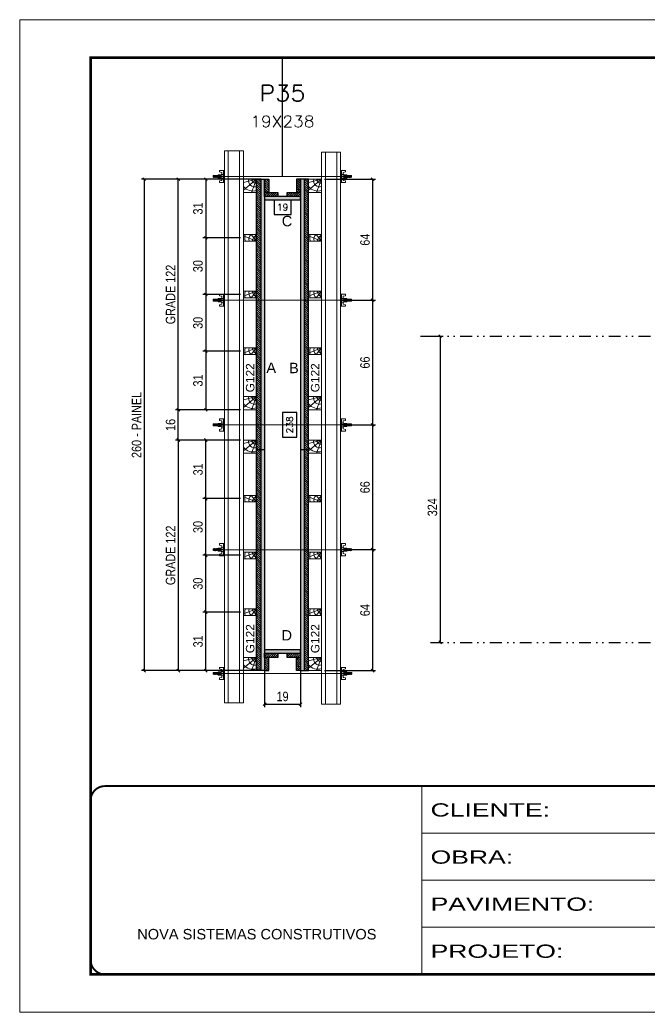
# Model space of a CAD drawing. Extents: x 28748 to 35002, y 14885 to 43501.
# Drawn here: x 28748 to 29414, y 25222 to 26272 of the extents above; entities that cross this region are included whole.
import ezdxf
from ezdxf.enums import TextEntityAlignment as Align

# ---------------------------------------------------------------- set-up
doc = ezdxf.new("R2010")
doc.units = 0
for name, pattern in [('CONTINUO', [0]), ('DASHED', [0.75, 0.5, -0.25]), ('DIVIDE2', [0.625, 0.25, -0.125, 0, -0.125, 0, -0.125]), ('HIDDEN', [0.375, 0.25, -0.125])]:
    doc.linetypes.add(name, pattern=pattern)
for name, color, linetype in [('CHAPA', 1, 'Continuous'), ('COTA', 241, 'Continuous'), ('Cota Seção (2x)', 4, 'Continuous'), ('MEIO_PONT', 93, 'Continuous'), ('Nível', 160, 'Continuous'), ('Painéis', 200, 'Continuous'), ('SARRAFO', 251, 'Continuous'), ('Texto de Titulo', 7, 'Continuous'), ('Texto Qtd Sarr', 242, 'Continuous'), ('TEXTO_GERAL', 7, 'Continuous')]:
    doc.layers.add(name, color=color, linetype=linetype)
for name, color, linetype, lineweight in [('Folhas', 255, 'Continuous', 9), ('Hachura', 251, 'Continuous', 9), ('Madeira', 126, 'Continuous', 18), ('Perfil Metálico', 224, 'Continuous', 18), ('SARRAFO DE PRESSAO', 251, 'DASHED', 9), ('Texto Seção', 7, 'Continuous', 15)]:
    doc.layers.add(name, color=color, linetype=linetype, lineweight=lineweight)
doc.styles.add('ARIAL', font='arial.ttf')
doc.styles.add('COTA TECNICA', font='techl___.ttf', dxfattribs={"height": 10})
doc.styles.add('COTA TECNICA 2X', font='techl___.ttf', dxfattribs={"height": 10})
doc.styles.add('ROMANS', font='romans.shx')
doc.styles.add('SANSSERIF', font='sas_____.pfb')
doc.styles.add('Tecnologia', font='')
doc.styles.get('Tecnologia').set_extended_font_data('Forgotten Futurist')
doc.dimstyles.new('PAINEL', dxfattribs={"dimtxt": 10, "dimasz": 3, "dimexe": 3, "dimexo": 3, "dimgap": 3, "dimtad": 1, "dimdec": 1, "dimzin": 12, "dimdsep": 46, "dimtxsty": 'COTA TECNICA', "dimblk1": 'OBLIQUE', "dimblk2": 'OBLIQUE', "dimsah": 1, "dimcen": 0.9, "dimclrd": 4, "dimclre": 4, "dimclrt": 240, "dimadec": 1, "dimazin": 3, "dimtfac": 1, "dimtdec": 1, "dimtmove": 0, "dimatfit": 3, "dimfxl": 1, "dimtolj": 1, "dimtzin": 12, "dimarcsym": 0})
doc.dimstyles.new('SECAO PILAR', dxfattribs={"dimtxt": 10, "dimasz": 3, "dimexe": 3, "dimexo": 3, "dimgap": 3, "dimtad": 1, "dimdec": 1, "dimlfac": 0.5, "dimzin": 12, "dimdsep": 46, "dimtxsty": 'COTA TECNICA 2X', "dimblk1": 'OBLIQUE', "dimblk2": 'OBLIQUE', "dimsah": 1, "dimcen": 0.9, "dimclrd": 256, "dimclre": 256, "dimclrt": 256, "dimadec": 1, "dimazin": 3, "dimtfac": 1, "dimtdec": 1, "dimtmove": 0, "dimatfit": 3, "dimfxl": 1, "dimtolj": 1, "dimtzin": 12, "dimarcsym": 0})
doc.dimstyles.new('SECÇÃO 2', dxfattribs={"dimtxt": 7, "dimasz": 6, "dimexe": 0.18, "dimexo": 2, "dimgap": -4, "dimtad": 3, "dimdec": 1, "dimlfac": 0.5, "dimzin": 12, "dimdsep": 46, "dimtxsty": 'ROMANS', "dimblk": 'ARCHTICK', "dimcen": 0.09, "dimse1": 1, "dimse2": 1, "dimsd1": 1, "dimsd2": 1, "dimclrd": 180, "dimclre": 5, "dimclrt": 1, "dimadec": 0, "dimazin": 3, "dimtfac": 1, "dimtdec": 1, "dimtofl": 0, "dimtmove": 0, "dimatfit": 3, "dimldrblk": 'ARCHTICK', "dimfxl": 1, "dimtolj": 1, "dimtzin": 0, "dimarcsym": 0})
pattern_1 = [(135, (6115.9574, 35227.4393), (-1.12253202, -1.12253202), [])]
pattern_2 = [(135, (6107.5574, 35092.4194), (-1.12253202, -1.12253202), [])]

# ---------------------------------------------------------------- blocks, each defined once
blk = doc.blocks.new('9999999999')
at = {"color": 30, "linetype": 'CONTINUO'}
for p, q in [((98564.6, 34230.2), (98564.6, 34429.4)), ((98564.6, 34379.6), (99584, 34379.6)), ((98564.6, 34329.8), (99488, 34329.8)), ((98564.6, 34280), (99488, 34280))]:
    blk.add_line(p, q, dxfattribs=at)
at = {"color": 30, "linetype": 'CONTINUO', "const_width": 2}
blk.add_lwpolyline([(99584, 34230.2), (99584, 34414.4, 0.414214), (99569, 34429.4), (98229, 34429.4, 0.414214), (98214, 34414.4), (98214, 34245.2, 0.414214), (98229, 34230.2), (99584, 34230.2)], format="xyb", dxfattribs=at)
at = {"layer": 'Folhas'}
blk.add_lwpolyline([(98139, 34190.2), (99624, 34190.2), (99624, 35240.2), (98139, 35240.2)], close=True, dxfattribs=at)
at = {"layer": 'Folhas', "color": 30, "const_width": 3}
blk.add_lwpolyline([(98214, 34230.2), (99584, 34230.2), (99584, 35200.2), (98214, 35200.2)], close=True, dxfattribs=at)
at = {"color": 7, "linetype": 'Continuous', "ltscale": 5, "style": 'ARIAL'}
blk.add_text('NOVA SISTEMAS CONSTRUTIVOS', height=11.059, dxfattribs=at).set_placement((98263.2, 34267.2))
at = {"layer": 'Folhas', "color": 7, "style": 'Tecnologia', "width": 1.5}
for s, p in [('CLIENTE:', (98573.7, 34397.2)), ('OBRA:', (98573.7, 34347.3)), ('PAVIMENTO:', (98573.7, 34297.5)), ('PROJETO:', (98573.7, 34247.7))]:
    blk.add_text(s, height=14, dxfattribs=at).set_placement(p)
blk = doc.blocks.new('titulo1')
at = {"layer": 'Defpoints', "color": 252, "linetype": 'HIDDEN', "ltscale": 2}
blk.add_line((0, 0), (0, 125), dxfattribs=at)
at = {"layer": 'Defpoints', "style": 'ROMANS', "oblique": 15}
blk.add_attdef('FOLHA', text='', height=10, dxfattribs=at).set_placement((0, 15.6), align=Align.MIDDLE_CENTER)
at = {"layer": 'Texto Qtd Sarr', "color": 3, "style": 'ROMANS', "oblique": 15}
for tag, height, p in [('TITULO', 17, (0, 71.4)), ('SEÇÃO', 12, (0, 41.5))]:
    blk.add_attdef(tag, text='', height=height, dxfattribs=at).set_placement(p, align=Align.MIDDLE_CENTER)
blk = doc.blocks.new('*D1223')
at = {"layer": 'Cota Seção (2x)', "color": 180, "lineweight": -2, "transparency": 16777216}
for p, q in [((29035.4, 26081.3), (29017.4, 26081.3)), ((29017.4, 26081.3), (29017.4, 26066.3)), ((29035.4, 26066.3), (29035.4, 26081.3)), ((29017.4, 26066.3), (29035.4, 26066.3))]:
    blk.add_line(p, q, dxfattribs=at)
at = {"layer": 'Defpoints', "color": 0, "transparency": 16777216}
for p in [(29007.4, 26064.2), (29007.4, 26062.3), (29045.4, 26064.2)]:
    blk.add_point(p, dxfattribs=at)
at = {"layer": 'Cota Seção (2x)', "color": 1, "transparency": 16777216, "insert": (29026.4, 26073.8), "char_height": 7, "attachment_point": 5, "style": 'ROMANS'}
blk.add_mtext('\\A1;19', dxfattribs=at)
blk = doc.blocks.new('_ArchTick')
at = {"color": 0, "linetype": 'ByBlock', "const_width": 0.15}
blk.add_lwpolyline([(-0.5, -0.5), (0.5, 0.5)], dxfattribs=at)
blk = doc.blocks.new('_Oblique')
at = {"color": 0, "linetype": 'ByBlock', "lineweight": -2}
blk.add_line((-0.5, -0.5), (0.5, 0.5), dxfattribs=at)
blk = doc.blocks.new('*D1224')
at = {"layer": 'COTA', "lineweight": -2, "transparency": 16777216}
for p, q in [((29003.7, 26103.5), (28877, 26103.5)), ((28880, 26103.5), (28880, 25583.5)), ((29003.7, 25583.5), (28877, 25583.5))]:
    blk.add_line(p, q, dxfattribs=at)
at = {"layer": 'Defpoints', "color": 0, "transparency": 16777216}
for p in [(29006.7, 26103.5), (28880, 25583.5), (29006.7, 25583.5)]:
    blk.add_point(p, dxfattribs=at)
at = {"layer": 'COTA', "lineweight": -2, "transparency": 16777216, "xscale": 3, "yscale": 3, "zscale": 3}
for p, rotation in [((28880, 26103.5), 90), ((28880, 25583.5), 270)]:
    blk.add_blockref('_Oblique', p, dxfattribs=dict(at, rotation=rotation))
at = {"layer": 'COTA', "transparency": 16777216, "insert": (28871.9, 25843.5), "char_height": 10, "attachment_point": 5, "rotation": 90, "style": 'COTA TECNICA 2X'}
blk.add_mtext('\\A1;260 - PAINEL', dxfattribs=at)
blk = doc.blocks.new('C')
at = {"layer": 'Hachura', "color": 0}
for p, q in [((0, 3.22), (0, -3.22)), ((0.45, 3.22), (0, 3.22)), ((0.46, 3.16), (0, 3.16)), ((0.46, 3.05), (0, 3.05)), ((0.46, 2.88), (0, 2.88)), ((0, 2.75), (0, -1.16)), ((0.46, 2.65), (0, 2.65)), ((0.46, 2.23), (0, 2.23)), ((0.46, 1.51), (0, 1.51)), ((0.39, 0.49), (0.17, 0.49)), ((0.45, -3.23), (0.45, 3.22)), ((0.45, 3.22), (2.58, 3.22)), ((1.74, 0.97), (0.45, 0.97)), ((1.45, 0.1), (0.45, 0.1)), ((1.35, 1.94), (1.35, 0.96)), ((2.58, 2.39), (1.47, 2.09)), ((1.74, -0.97), (1.74, 0.97)), ((1.74, 0.97), (1.74, 0.84)), ((1.74, 0.97), (1.74, 0.84)), ((1.74, 0.84), (3.35, 0.84)), ((3.35, 0.45), (1.74, 0.45)), ((2.58, 3.22), (2.58, 2.39)), ((3.32, 0.84), (3.32, -0.84)), ((3.35, 0.84), (3.35, -0.84)), ((3.68, 0.45), (3.35, 0.45)), ((3.84, -0.52), (3.35, 0.45)), ((3.35, 0.06), (3.67, -0.57)), ((3.68, 0.45), (4.16, -0.52)), ((3.72, 0.5), (4.25, -0.57)), ((4.37, -0.55), (3.83, 0.53)), ((4.15, 0.45), (3.93, 0.45)), ((4.42, -0.52), (3.93, 0.45)), ((4.15, 0.45), (4.26, 0.45)), ((4.26, 0.45), (4.74, -0.52)), ((4.3, 0.5), (4.83, -0.57)), ((4.95, -0.55), (4.41, 0.53)), ((4.51, 0.45), (4.84, 0.45)), ((5, -0.52), (4.51, 0.45)), ((4.84, 0.45), (5.32, -0.52)), ((4.88, 0.5), (5.41, -0.57)), ((5.53, -0.55), (4.99, 0.53)), ((5.58, -0.52), (5.09, 0.45)), ((5.42, 0.45), (5.09, 0.45)), ((5.58, -0.52), (5.09, 0.45)), ((5.42, 0.45), (5.74, -0.19)), ((5.46, 0.5), (5.74, -0.07)), ((5.74, 0.19), (5.57, 0.53)), ((5.74, 0.32), (5.68, 0.45)), ((5.68, 0.45), (5.74, 0.45)), ((5.74, 0.45), (5.9, 0.29)), ((5.74, 0.45), (5.74, -0.52)), ((5.9, -0.36), (5.9, 0.29)), ((0.45, 0), (0, 0)), ((0.46, -1.52), (0, -1.52)), ((0.46, -2.23), (0, -2.23)), ((0.46, -2.65), (0, -2.65)), ((0.46, -2.88), (0, -2.88)), ((0.46, -3.05), (0, -3.05)), ((0.46, -3.16), (0, -3.16)), ((0, -3.22), (2.57, -3.22)), ((0.08, -0.48), (0.29, -0.48)), ((0.29, -0.48), (0.4, -0.48)), ((0.45, 0), (0.45, -0.97)), ((0.45, -0.16), (1.45, -0.16)), ((0.45, -0.65), (0.45, -0.32)), ((0.45, -3.23), (0.45, -0.65)), ((0.45, -0.97), (1.74, -0.97)), ((1.35, -1.94), (1.35, -0.97)), ((2.58, -2.39), (1.47, -2.1)), ((3.35, -0.32), (1.74, -0.32)), ((3.35, -0.84), (1.74, -0.84)), ((2.58, -3.23), (2.58, -2.39)), ((3.35, -0.07), (3.58, -0.52)), ((3.35, -0.52), (3.58, -0.52)), ((3.84, -0.52), (4.16, -0.52)), ((4.42, -0.52), (4.74, -0.52)), ((4.63, -0.52), (4.74, -0.52)), ((5, -0.52), (5.32, -0.52)), ((5.58, -0.52), (5.74, -0.52)), ((5.74, -0.52), (5.9, -0.36)), ((5.74, -0.52), (5.74, -0.52))]:
    blk.add_line(p, q, dxfattribs=at)
for centre, radius, start, end in [((1.52, 1.94), 0.161, 104.7436, 180), ((1.44, -0.03), 0.129, 272.695, 87.305), ((3.81, 0.39), 0.143, 25.5688, 154.4312), ((4.39, 0.39), 0.143, 25.5688, 154.4312), ((4.97, 0.39), 0.143, 25.5688, 154.4312), ((5.55, 0.39), 0.143, 25.5688, 154.4312), ((0.17, -0.37), 0.174, 221.744, 317.8592), ((1.52, -1.94), 0.161, 180, 255.2564), ((3.71, -0.4), 0.174, 222.1408, 318.256), ((4.29, -0.4), 0.174, 222.1408, 318.256), ((4.87, -0.4), 0.174, 222.1408, 318.256), ((5.45, -0.4), 0.174, 222.1408, 318.256), ((5.61, -0.4), 0.174, 317.8592, 318.256)]:
    blk.add_arc(centre, radius, start, end, dxfattribs=at)
blk = doc.blocks.new('PONTALETE')
at = {"layer": 'Madeira'}
for q in [(2.71, 7), (7, 5.76), (7, 1.74)]:
    blk.add_line((0, 0), q, dxfattribs=at)
blk.add_lwpolyline([(0, 0), (7, 0), (7, 7), (0, 7)], close=True, dxfattribs=at)
for centre, radius, start, end in [((2.04, 0.06), 6.23, 37.2818, 109.0913), ((1.09, 0.9), 3.19, 343.603, 109.9847), ((-0.21, -0.78), 3.09, 14.6322, 86.0383)]:
    blk.add_arc(centre, radius, start, end, dxfattribs=at)
blk = doc.blocks.new('MEIO PONTALETE')
at = {"layer": 'Madeira'}
for q in [(2.71, 7), (3.5, 2.88), (3.5, 0.87)]:
    blk.add_line((0, 0), q, dxfattribs=at)
blk.add_lwpolyline([(0, 0), (3.5, 0), (3.5, 7), (0, 7)], close=True, dxfattribs=at)
for centre, radius, start, end in [((2.04, 0.06), 6.23, 76.4499, 109.0913), ((1.09, 0.9), 3.19, 40.9063, 109.9847), ((-0.21, -0.78), 3.09, 14.6322, 86.0383)]:
    blk.add_arc(centre, radius, start, end, dxfattribs=at)
blk = doc.blocks.new('*D1964')
at = {"layer": 'COTA', "lineweight": -2, "transparency": 16777216}
for p, q in [((28982, 26103.5), (28942.1, 26103.5)), ((28945.1, 26103.5), (28945.1, 26041.5)), ((28982, 26041.5), (28942.1, 26041.5))]:
    blk.add_line(p, q, dxfattribs=at)
at = {"layer": 'Defpoints', "color": 0, "transparency": 16777216}
for p in [(28985, 26103.5), (28945.1, 26041.5), (28985, 26041.5)]:
    blk.add_point(p, dxfattribs=at)
at = {"layer": 'COTA', "lineweight": -2, "transparency": 16777216, "xscale": 3, "yscale": 3, "zscale": 3}
for p, rotation in [((28945.1, 26103.5), 90), ((28945.1, 26041.5), 270)]:
    blk.add_blockref('_Oblique', p, dxfattribs=dict(at, rotation=rotation))
at = {"layer": 'COTA', "transparency": 16777216, "insert": (28936.9, 26072.5), "char_height": 10, "attachment_point": 5, "rotation": 90, "style": 'COTA TECNICA 2X'}
blk.add_mtext('\\A1;31', dxfattribs=at)
blk = doc.blocks.new('*D1965')
at = {"layer": 'COTA', "lineweight": -2, "transparency": 16777216}
for p, q in [((28982, 26041.5), (28942.1, 26041.5)), ((28945.1, 26041.5), (28945.1, 25981.5)), ((28982, 25981.5), (28942.1, 25981.5))]:
    blk.add_line(p, q, dxfattribs=at)
at = {"layer": 'Defpoints', "color": 0, "transparency": 16777216}
for p in [(28985, 26041.5), (28945.1, 25981.5), (28985, 25981.5)]:
    blk.add_point(p, dxfattribs=at)
at = {"layer": 'COTA', "lineweight": -2, "transparency": 16777216, "xscale": 3, "yscale": 3, "zscale": 3}
for p, rotation in [((28945.1, 26041.5), 90), ((28945.1, 25981.5), 270)]:
    blk.add_blockref('_Oblique', p, dxfattribs=dict(at, rotation=rotation))
at = {"layer": 'COTA', "transparency": 16777216, "insert": (28936.9, 26011.5), "char_height": 10, "attachment_point": 5, "rotation": 90, "style": 'COTA TECNICA 2X'}
blk.add_mtext('\\A1;30', dxfattribs=at)
blk = doc.blocks.new('*D1966')
at = {"layer": 'COTA', "lineweight": -2, "transparency": 16777216}
for p, q in [((28982, 25981.5), (28942.1, 25981.5)), ((28945.1, 25981.5), (28945.1, 25921.5)), ((28982, 25921.5), (28942.1, 25921.5))]:
    blk.add_line(p, q, dxfattribs=at)
at = {"layer": 'Defpoints', "color": 0, "transparency": 16777216}
for p in [(28985, 25981.5), (28945.1, 25921.5), (28985, 25921.5)]:
    blk.add_point(p, dxfattribs=at)
at = {"layer": 'COTA', "lineweight": -2, "transparency": 16777216, "xscale": 3, "yscale": 3, "zscale": 3}
for p, rotation in [((28945.1, 25981.5), 90), ((28945.1, 25921.5), 270)]:
    blk.add_blockref('_Oblique', p, dxfattribs=dict(at, rotation=rotation))
at = {"layer": 'COTA', "transparency": 16777216, "insert": (28936.9, 25951.5), "char_height": 10, "attachment_point": 5, "rotation": 90, "style": 'COTA TECNICA 2X'}
blk.add_mtext('\\A1;30', dxfattribs=at)
blk = doc.blocks.new('*D1967')
at = {"layer": 'COTA', "lineweight": -2, "transparency": 16777216}
for p, q in [((28982, 25921.5), (28942.1, 25921.5)), ((28945.1, 25921.5), (28945.1, 25859.5)), ((28982, 25859.5), (28942.1, 25859.5))]:
    blk.add_line(p, q, dxfattribs=at)
at = {"layer": 'Defpoints', "color": 0, "transparency": 16777216}
for p in [(28985, 25921.5), (28945.1, 25859.5), (28985, 25859.5)]:
    blk.add_point(p, dxfattribs=at)
at = {"layer": 'COTA', "lineweight": -2, "transparency": 16777216, "xscale": 3, "yscale": 3, "zscale": 3}
for p, rotation in [((28945.1, 25921.5), 90), ((28945.1, 25859.5), 270)]:
    blk.add_blockref('_Oblique', p, dxfattribs=dict(at, rotation=rotation))
at = {"layer": 'COTA', "transparency": 16777216, "insert": (28936.9, 25890.5), "char_height": 10, "attachment_point": 5, "rotation": 90, "style": 'COTA TECNICA 2X'}
blk.add_mtext('\\A1;31', dxfattribs=at)
blk = doc.blocks.new('*D1968')
at = {"layer": 'COTA', "lineweight": -2, "transparency": 16777216}
for p, q in [((28982, 26103.5), (28913, 26103.5)), ((28916, 25859.5), (28916, 26103.5)), ((28982, 25859.5), (28913, 25859.5))]:
    blk.add_line(p, q, dxfattribs=at)
at = {"layer": 'Defpoints', "color": 0, "transparency": 16777216}
for p in [(28916, 26103.5), (28985, 26103.5), (28985, 25859.5)]:
    blk.add_point(p, dxfattribs=at)
at = {"layer": 'COTA', "lineweight": -2, "transparency": 16777216, "xscale": 3, "yscale": 3, "zscale": 3}
for p, rotation in [((28916, 26103.5), 90), ((28916, 25859.5), 270)]:
    blk.add_blockref('_Oblique', p, dxfattribs=dict(at, rotation=rotation))
at = {"layer": 'COTA', "transparency": 16777216, "insert": (28907.9, 25981.5), "char_height": 10, "attachment_point": 5, "rotation": 90, "style": 'COTA TECNICA 2X'}
blk.add_mtext('\\A1;GRADE 122', dxfattribs=at)
blk = doc.blocks.new('*D1119')
at = {"layer": 'COTA', "lineweight": -2, "transparency": 16777216}
for p, q in [((28982, 25645.5), (28942.1, 25645.5)), ((28945.1, 25583.5), (28945.1, 25645.5)), ((28982, 25583.5), (28942.1, 25583.5))]:
    blk.add_line(p, q, dxfattribs=at)
at = {"layer": 'Defpoints', "color": 0, "transparency": 16777216}
for p in [(28945.1, 25645.5), (28985, 25645.5), (28985, 25583.5)]:
    blk.add_point(p, dxfattribs=at)
at = {"layer": 'COTA', "lineweight": -2, "transparency": 16777216, "xscale": 3, "yscale": 3, "zscale": 3}
for p, rotation in [((28945.1, 25645.5), 90), ((28945.1, 25583.5), 270)]:
    blk.add_blockref('_Oblique', p, dxfattribs=dict(at, rotation=rotation))
at = {"layer": 'COTA', "transparency": 16777216, "insert": (28936.9, 25614.5), "char_height": 10, "attachment_point": 5, "rotation": 90, "style": 'COTA TECNICA 2X'}
blk.add_mtext('\\A1;31', dxfattribs=at)
blk = doc.blocks.new('*D1120')
at = {"layer": 'COTA', "lineweight": -2, "transparency": 16777216}
for p, q in [((28982, 25705.5), (28942.1, 25705.5)), ((28945.1, 25645.5), (28945.1, 25705.5)), ((28982, 25645.5), (28942.1, 25645.5))]:
    blk.add_line(p, q, dxfattribs=at)
at = {"layer": 'Defpoints', "color": 0, "transparency": 16777216}
for p in [(28945.1, 25705.5), (28985, 25705.5), (28985, 25645.5)]:
    blk.add_point(p, dxfattribs=at)
at = {"layer": 'COTA', "lineweight": -2, "transparency": 16777216, "xscale": 3, "yscale": 3, "zscale": 3}
for p, rotation in [((28945.1, 25705.5), 90), ((28945.1, 25645.5), 270)]:
    blk.add_blockref('_Oblique', p, dxfattribs=dict(at, rotation=rotation))
at = {"layer": 'COTA', "transparency": 16777216, "insert": (28936.9, 25675.5), "char_height": 10, "attachment_point": 5, "rotation": 90, "style": 'COTA TECNICA 2X'}
blk.add_mtext('\\A1;30', dxfattribs=at)
blk = doc.blocks.new('*D1121')
at = {"layer": 'COTA', "lineweight": -2, "transparency": 16777216}
for p, q in [((28982, 25765.5), (28942.1, 25765.5)), ((28945.1, 25705.5), (28945.1, 25765.5)), ((28982, 25705.5), (28942.1, 25705.5))]:
    blk.add_line(p, q, dxfattribs=at)
at = {"layer": 'Defpoints', "color": 0, "transparency": 16777216}
for p in [(28945.1, 25765.5), (28985, 25765.5), (28985, 25705.5)]:
    blk.add_point(p, dxfattribs=at)
at = {"layer": 'COTA', "lineweight": -2, "transparency": 16777216, "xscale": 3, "yscale": 3, "zscale": 3}
for p, rotation in [((28945.1, 25765.5), 90), ((28945.1, 25705.5), 270)]:
    blk.add_blockref('_Oblique', p, dxfattribs=dict(at, rotation=rotation))
at = {"layer": 'COTA', "transparency": 16777216, "insert": (28936.9, 25735.5), "char_height": 10, "attachment_point": 5, "rotation": 90, "style": 'COTA TECNICA 2X'}
blk.add_mtext('\\A1;30', dxfattribs=at)
blk = doc.blocks.new('*D1122')
at = {"layer": 'COTA', "lineweight": -2, "transparency": 16777216}
for p, q in [((28982, 25827.5), (28942.1, 25827.5)), ((28945.1, 25765.5), (28945.1, 25827.5)), ((28982, 25765.5), (28942.1, 25765.5))]:
    blk.add_line(p, q, dxfattribs=at)
at = {"layer": 'Defpoints', "color": 0, "transparency": 16777216}
for p in [(28945.1, 25827.5), (28985, 25827.5), (28985, 25765.5)]:
    blk.add_point(p, dxfattribs=at)
at = {"layer": 'COTA', "lineweight": -2, "transparency": 16777216, "xscale": 3, "yscale": 3, "zscale": 3}
for p, rotation in [((28945.1, 25827.5), 90), ((28945.1, 25765.5), 270)]:
    blk.add_blockref('_Oblique', p, dxfattribs=dict(at, rotation=rotation))
at = {"layer": 'COTA', "transparency": 16777216, "insert": (28936.9, 25796.5), "char_height": 10, "attachment_point": 5, "rotation": 90, "style": 'COTA TECNICA 2X'}
blk.add_mtext('\\A1;31', dxfattribs=at)
blk = doc.blocks.new('*D1123')
at = {"layer": 'COTA', "lineweight": -2, "transparency": 16777216}
for p, q in [((28982, 25827.5), (28913, 25827.5)), ((28916, 25827.5), (28916, 25583.5)), ((28982, 25583.5), (28913, 25583.5))]:
    blk.add_line(p, q, dxfattribs=at)
at = {"layer": 'Defpoints', "color": 0, "transparency": 16777216}
for p in [(28985, 25827.5), (28916, 25583.5), (28985, 25583.5)]:
    blk.add_point(p, dxfattribs=at)
at = {"layer": 'COTA', "lineweight": -2, "transparency": 16777216, "xscale": 3, "yscale": 3, "zscale": 3}
for p, rotation in [((28916, 25827.5), 90), ((28916, 25583.5), 270)]:
    blk.add_blockref('_Oblique', p, dxfattribs=dict(at, rotation=rotation))
at = {"layer": 'COTA', "transparency": 16777216, "insert": (28907.9, 25705.5), "char_height": 10, "attachment_point": 5, "rotation": 90, "style": 'COTA TECNICA 2X'}
blk.add_mtext('\\A1;GRADE 122', dxfattribs=at)
blk = doc.blocks.new('*D1969')
at = {"layer": 'COTA', "lineweight": -2, "transparency": 16777216}
for p, q in [((28982, 25859.5), (28913, 25859.5)), ((28916, 25827.5), (28916, 25859.5)), ((28982, 25827.5), (28913, 25827.5))]:
    blk.add_line(p, q, dxfattribs=at)
at = {"layer": 'Defpoints', "color": 0, "transparency": 16777216}
for p in [(28916, 25859.5), (28985, 25859.5), (28985, 25827.5)]:
    blk.add_point(p, dxfattribs=at)
at = {"layer": 'COTA', "lineweight": -2, "transparency": 16777216, "xscale": 3, "yscale": 3, "zscale": 3}
for p, rotation in [((28916, 25859.5), 90), ((28916, 25827.5), 270)]:
    blk.add_blockref('_Oblique', p, dxfattribs=dict(at, rotation=rotation))
at = {"layer": 'COTA', "transparency": 16777216, "insert": (28907.9, 25843.5), "char_height": 10, "attachment_point": 5, "rotation": 90, "style": 'COTA TECNICA 2X'}
blk.add_mtext('\\A1;16', dxfattribs=at)
blk = doc.blocks.new('*D1970')
at = {"layer": 'COTA', "lineweight": -2, "transparency": 16777216}
for p, q in [((29097.4, 25711.5), (29124.8, 25711.5)), ((29121.8, 25583.5), (29121.8, 25711.5)), ((29070.8, 25583.5), (29124.8, 25583.5))]:
    blk.add_line(p, q, dxfattribs=at)
at = {"layer": 'Defpoints', "color": 0, "transparency": 16777216}
for p in [(29094.4, 25711.5), (29121.8, 25711.5), (29067.8, 25583.5)]:
    blk.add_point(p, dxfattribs=at)
at = {"layer": 'COTA', "lineweight": -2, "transparency": 16777216, "xscale": 3, "yscale": 3, "zscale": 3}
for p, rotation in [((29121.8, 25711.5), 90), ((29121.8, 25583.5), 270)]:
    blk.add_blockref('_Oblique', p, dxfattribs=dict(at, rotation=rotation))
at = {"layer": 'COTA', "transparency": 16777216, "insert": (29113.7, 25647.5), "char_height": 10, "attachment_point": 5, "rotation": 90, "style": 'COTA TECNICA 2X'}
blk.add_mtext('\\A1;64', dxfattribs=at)
blk = doc.blocks.new('*D1971')
at = {"layer": 'COTA', "lineweight": -2, "transparency": 16777216}
for p, q in [((29090.7, 25843.5), (29124.8, 25843.5)), ((29121.8, 25711.5), (29121.8, 25843.5)), ((29097.4, 25711.5), (29124.8, 25711.5))]:
    blk.add_line(p, q, dxfattribs=at)
at = {"layer": 'Defpoints', "color": 0, "transparency": 16777216}
for p in [(29087.7, 25843.5), (29121.8, 25843.5), (29094.4, 25711.5)]:
    blk.add_point(p, dxfattribs=at)
at = {"layer": 'COTA', "lineweight": -2, "transparency": 16777216, "xscale": 3, "yscale": 3, "zscale": 3}
for p, rotation in [((29121.8, 25843.5), 90), ((29121.8, 25711.5), 270)]:
    blk.add_blockref('_Oblique', p, dxfattribs=dict(at, rotation=rotation))
at = {"layer": 'COTA', "transparency": 16777216, "insert": (29113.7, 25777.5), "char_height": 10, "attachment_point": 5, "rotation": 90, "style": 'COTA TECNICA 2X'}
blk.add_mtext('\\A1;66', dxfattribs=at)
blk = doc.blocks.new('*D1972')
at = {"layer": 'COTA', "lineweight": -2, "transparency": 16777216}
for p, q in [((29090.7, 25975.5), (29124.8, 25975.5)), ((29121.8, 25843.5), (29121.8, 25975.5)), ((29090.7, 25843.5), (29124.8, 25843.5))]:
    blk.add_line(p, q, dxfattribs=at)
at = {"layer": 'Defpoints', "color": 0, "transparency": 16777216}
for p in [(29087.7, 25975.5), (29121.8, 25975.5), (29087.7, 25843.5)]:
    blk.add_point(p, dxfattribs=at)
at = {"layer": 'COTA', "lineweight": -2, "transparency": 16777216, "xscale": 3, "yscale": 3, "zscale": 3}
for p, rotation in [((29121.8, 25975.5), 90), ((29121.8, 25843.5), 270)]:
    blk.add_blockref('_Oblique', p, dxfattribs=dict(at, rotation=rotation))
at = {"layer": 'COTA', "transparency": 16777216, "insert": (29113.7, 25909.5), "char_height": 10, "attachment_point": 5, "rotation": 90, "style": 'COTA TECNICA 2X'}
blk.add_mtext('\\A1;66', dxfattribs=at)
blk = doc.blocks.new('*D1973')
at = {"layer": 'COTA', "lineweight": -2, "transparency": 16777216}
for p, q in [((29070.8, 26103.5), (29124.8, 26103.5)), ((29121.8, 25975.5), (29121.8, 26103.5)), ((29090.7, 25975.5), (29124.8, 25975.5))]:
    blk.add_line(p, q, dxfattribs=at)
at = {"layer": 'Defpoints', "color": 0, "transparency": 16777216}
for p in [(29067.8, 26103.5), (29121.8, 26103.5), (29087.7, 25975.5)]:
    blk.add_point(p, dxfattribs=at)
at = {"layer": 'COTA', "lineweight": -2, "transparency": 16777216, "xscale": 3, "yscale": 3, "zscale": 3}
for p, rotation in [((29121.8, 26103.5), 90), ((29121.8, 25975.5), 270)]:
    blk.add_blockref('_Oblique', p, dxfattribs=dict(at, rotation=rotation))
at = {"layer": 'COTA', "transparency": 16777216, "insert": (29113.7, 26039.5), "char_height": 10, "attachment_point": 5, "rotation": 90, "style": 'COTA TECNICA 2X'}
blk.add_mtext('\\A1;64', dxfattribs=at)
blk = doc.blocks.new('*D1974')
at = {"layer": 'COTA', "lineweight": -2, "transparency": 16777216}
for p, q in [((29007.4, 25598.9), (29007.4, 25545)), ((29045.4, 25598.9), (29045.4, 25545)), ((29007.4, 25548), (29045.4, 25548))]:
    blk.add_line(p, q, dxfattribs=at)
at = {"layer": 'Defpoints', "color": 0, "transparency": 16777216}
for p in [(29007.4, 25601.9), (29045.4, 25601.9), (29045.4, 25548)]:
    blk.add_point(p, dxfattribs=at)
at = {"layer": 'COTA', "lineweight": -2, "transparency": 16777216, "xscale": 3, "yscale": 3, "zscale": 3, "rotation": 180}
blk.add_blockref('_Oblique', (29007.4, 25548), dxfattribs=at)
at = {"layer": 'COTA', "lineweight": -2, "transparency": 16777216, "xscale": 3, "yscale": 3, "zscale": 3}
blk.add_blockref('_Oblique', (29045.4, 25548), dxfattribs=at)
at = {"layer": 'COTA', "transparency": 16777216, "insert": (29026.4, 25556.1), "char_height": 10, "attachment_point": 5, "style": 'COTA TECNICA 2X'}
blk.add_mtext('\\A1;19', dxfattribs=at)
blk = doc.blocks.new('*D1124')
at = {"layer": 'COTA', "color": 180, "lineweight": -2, "transparency": 16777216}
for p, q in [((29041.4, 25856.5), (29026.4, 25856.5)), ((29026.4, 25856.5), (29026.4, 25830.5)), ((29041.4, 25830.5), (29041.4, 25856.5)), ((29026.4, 25830.5), (29041.4, 25830.5))]:
    blk.add_line(p, q, dxfattribs=at)
at = {"layer": 'Defpoints', "color": 0, "transparency": 16777216}
for p in [(29045.4, 26081.5), (29045.4, 25605.5), (29045.4, 25605.5)]:
    blk.add_point(p, dxfattribs=at)
at = {"layer": 'COTA', "color": 1, "transparency": 16777216, "insert": (29033.9, 25843.5), "char_height": 7, "attachment_point": 5, "rotation": 90, "style": 'ROMANS'}
blk.add_mtext('\\A1;238', dxfattribs=at)
blk = doc.blocks.new('*D1125')
at = {"layer": 'COTA', "color": 4, "linetype": 'ByBlock', "lineweight": -2, "transparency": 16777216}
for p, q in [((29172.5, 25937.4), (29196.2, 25937.4)), ((29193.2, 25937.4), (29193.2, 25613.4)), ((29186, 25613.4), (29196.2, 25613.4))]:
    blk.add_line(p, q, dxfattribs=at)
at = {"layer": 'Defpoints', "color": 0, "linetype": 'ByBlock', "transparency": 16777216}
for p in [(29169.5, 25937.4), (29183, 25613.4), (29193.2, 25613.4)]:
    blk.add_point(p, dxfattribs=at)
at = {"layer": 'COTA', "color": 4, "linetype": 'ByBlock', "lineweight": -2, "transparency": 16777216, "xscale": 3, "yscale": 3, "zscale": 3}
for p, rotation in [((29193.2, 25937.4), 90), ((29193.2, 25613.4), 270)]:
    blk.add_blockref('_Oblique', p, dxfattribs=dict(at, rotation=rotation))
at = {"layer": 'COTA', "color": 240, "linetype": 'ByBlock', "transparency": 16777216, "insert": (29185, 25756.4), "char_height": 10, "attachment_point": 5, "rotation": 90, "style": 'COTA TECNICA'}
blk.add_mtext('\\A1;324', dxfattribs=at)

msp = doc.modelspace()

# ---------------------------------------------------------------- hatches: boundary and pattern name
at = {"layer": 'Hachura'}
h = msp.add_hatch(dxfattribs=at)
h.set_pattern_fill('ANSI31', color=256, scale=0.5, angle=450, style=0)
h.set_pattern_definition(pattern_2)
h.paths.add_polyline_path([(28998.97, 26103.49), (29003.37, 26103.49), (29003.37, 25583.47), (28998.97, 25583.47)])
h = msp.add_hatch(color=256, dxfattribs=at)
h.dxf.hatch_style = 1
h.paths.add_polyline_path([(29007.37, 25583.47), (29003.37, 25583.47), (29003.37, 26103.49), (29007.37, 26103.49)])
h = msp.add_hatch(dxfattribs=at)
h.set_pattern_fill('ANSI31', color=256, scale=0.5, angle=450, style=0)
h.set_pattern_definition(pattern_1)
h.paths.add_polyline_path([(29007.37, 26089.49), (29011.77, 26089.49), (29011.77, 26103.49), (29007.37, 26103.49)])
h = msp.add_hatch(dxfattribs=at)
h.set_pattern_fill('ANSI31', color=256, scale=0.5, angle=450, style=0)
h.set_pattern_definition(pattern_1)
h.paths.add_polyline_path([(29045.37, 26089.49), (29040.97, 26089.49), (29040.97, 26103.49), (29045.37, 26103.49)])
h = msp.add_hatch(color=256, dxfattribs=at)
h.dxf.hatch_style = 1
h.paths.add_polyline_path([(29045.37, 25583.47), (29049.37, 25583.47), (29049.37, 26103.49), (29045.37, 26103.49)])
h = msp.add_hatch(dxfattribs=at)
h.set_pattern_fill('ANSI31', color=256, scale=0.5, angle=450, style=0)
h.set_pattern_definition(pattern_2)
h.paths.add_polyline_path([(29053.77, 26103.49), (29049.37, 26103.49), (29049.37, 25583.47), (29053.77, 25583.47)])
h = msp.add_hatch(dxfattribs=at)
h.set_pattern_fill('ANSI31', color=256, scale=0.5, angle=540, style=0)
h.set_pattern_definition([(225, (19518.4137, 3160.0793), (1.12253202, -1.12253202), [])])
h.paths.add_polyline_path([(29007.37, 26089.49), (29007.37, 26085.09), (29021.37, 26085.09), (29021.37, 26089.49)])
h = msp.add_hatch(color=256, dxfattribs=at)
h.dxf.hatch_style = 1
h.paths.add_polyline_path([(29007.37, 26085.09), (29007.37, 26081.49), (29045.37, 26081.49), (29045.37, 26085.09)])
h = msp.add_hatch(dxfattribs=at)
h.set_pattern_fill('ANSI31', color=256, scale=0.5, angle=540, style=0)
h.set_pattern_definition([(225, (19542.4137, 3160.0793), (1.12253202, -1.12253202), [])])
h.paths.add_polyline_path([(29031.37, 26089.49), (29031.37, 26085.09), (29045.37, 26085.09), (29045.37, 26089.49)])
h = msp.add_hatch(color=256, dxfattribs=at)
h.dxf.hatch_style = 1
h.paths.add_polyline_path([(29007.37, 25605.47), (29007.37, 25601.87), (29045.37, 25601.87), (29045.37, 25605.47)])
h = msp.add_hatch(dxfattribs=at)
h.set_pattern_fill('ANSI31', color=256, scale=0.5, angle=540, style=0)
h.set_pattern_definition([(225, (19518.4137, 2672.4594), (1.12253202, -1.12253202), [])])
h.paths.add_polyline_path([(29007.37, 25601.87), (29007.37, 25597.47), (29021.37, 25597.47), (29021.37, 25601.87)])
h = msp.add_hatch(dxfattribs=at)
h.set_pattern_fill('ANSI31', color=256, scale=0.5, angle=540, style=0)
h.set_pattern_definition([(225, (19542.4137, 2672.4594), (1.12253202, -1.12253202), [])])
h.paths.add_polyline_path([(29031.37, 25601.87), (29031.37, 25597.47), (29045.37, 25597.47), (29045.37, 25601.87)])
h = msp.add_hatch(dxfattribs=at)
h.set_pattern_fill('ANSI31', color=256, scale=0.5, angle=450, style=0)
h.set_pattern_definition([(135, (6115.9574, 35086.4194), (-1.12253202, -1.12253202), [])])
h.paths.add_polyline_path([(29007.37, 25597.47), (29011.77, 25597.47), (29011.77, 25583.47), (29007.37, 25583.47)])
h = msp.add_hatch(dxfattribs=at)
h.set_pattern_fill('ANSI31', color=256, scale=0.5, angle=450, style=0)
h.set_pattern_definition([(135, (6115.9574, 35086.4194), (-1.12253202, -1.12253202), [])])
h.paths.add_polyline_path([(29045.37, 25597.47), (29040.97, 25597.47), (29040.97, 25583.47), (29045.37, 25583.47)])

# ---------------------------------------------------------------- linework, layer by layer
at = {"layer": 'CHAPA'}
for points in [[(29007.37, 25583.47), (28998.97, 25583.47), (28998.97, 26103.49), (29007.37, 26103.49)], [(29045.37, 25583.47), (29053.77, 25583.47), (29053.77, 26103.49), (29045.37, 26103.49)], [(29007.37, 26085.09), (29007.37, 26081.49), (29045.37, 26081.49), (29045.37, 26085.09)], [(29007.37, 25605.47), (29007.37, 25601.87), (29045.37, 25601.87), (29045.37, 25605.47)]]:
    msp.add_lwpolyline(points, close=True, dxfattribs=at)
at = {"layer": 'COTA', "linetype": 'ByBlock'}
for p, q in [((29003.37, 26103.49), (29003.37, 25583.47)), ((29049.37, 26103.49), (29049.37, 25583.47))]:
    msp.add_line(p, q, dxfattribs=at)
at = {"layer": 'Hachura'}
for p, q in [((28953.98, 26106.4), (29094.7, 26106.41)), ((28953.99, 25975.47), (29094.7, 25975.48)), ((28953.99, 25843.47), (29094.71, 25843.48)), ((28954, 25711.47), (29094.72, 25711.48)), ((28954.1, 25580.54), (29094.82, 25580.55))]:
    msp.add_line(p, q, dxfattribs=at)
at = {"layer": 'Madeira'}
for points in [[(28984.97, 25859.49), (28998.97, 25859.49), (28998.97, 26103.49), (28984.97, 26103.49)], [(29053.77, 25859.49), (29067.77, 25859.49), (29067.77, 26103.49), (29053.77, 26103.49)], [(28984.97, 25583.47), (28998.97, 25583.47), (28998.97, 25827.47), (28984.97, 25827.47)], [(29053.77, 25583.47), (29067.77, 25583.47), (29067.77, 25827.47), (29053.77, 25827.47)]]:
    msp.add_lwpolyline(points, close=True, dxfattribs=at)
at = {"layer": 'Nível', "color": 4, "linetype": 'DIVIDE2', "ltscale": 50}
for p, q in [((29183, 25937.4), (30193.34, 25937.4)), ((29183, 25613.4), (30193.34, 25613.4))]:
    msp.add_line(p, q, dxfattribs=at)
at = {"layer": 'Painéis'}
for p, q in [((28998.78, 25817.47), (29007.37, 25817.47)), ((29045.18, 25817.47), (29053.77, 25817.47))]:
    msp.add_line(p, q, dxfattribs=at)
at = {"layer": 'Perfil Metálico'}
for p, q in [((28964.97, 26133.54), (28964.97, 25549.54)), ((28964.97, 26133.54), (28984.97, 26133.54)), ((28968.97, 25549.54), (28968.97, 26133.54)), ((28980.97, 25549.54), (28980.97, 26133.54)), ((28984.97, 26133.54), (28984.97, 25549.54)), ((29067.77, 26131.95), (29067.77, 25547.95)), ((29067.77, 26131.95), (29087.77, 26131.95)), ((29071.77, 25547.95), (29071.77, 26131.95)), ((29083.77, 25547.95), (29083.77, 26131.95)), ((29087.77, 26131.95), (29087.77, 25547.95)), ((28964.97, 25549.54), (28984.97, 25549.54)), ((29067.77, 25547.95), (29087.77, 25547.95))]:
    msp.add_line(p, q, dxfattribs=at)
at = {"layer": 'SARRAFO'}
for points in [[(29011.77, 26103.49), (29011.77, 26089.49), (29007.37, 26089.49), (29007.37, 26103.49)], [(29011.77, 26103.49), (29011.77, 26089.49), (29007.37, 26089.49), (29007.37, 26103.49)], [(29040.97, 26103.49), (29040.97, 26089.49), (29045.37, 26089.49), (29045.37, 26103.49)], [(29040.97, 26103.49), (29040.97, 26089.49), (29045.37, 26089.49), (29045.37, 26103.49)], [(29021.37, 26085.09), (29007.37, 26085.09), (29007.37, 26089.49), (29021.37, 26089.49)], [(29021.37, 26085.09), (29007.37, 26085.09), (29007.37, 26089.49), (29021.37, 26089.49)], [(29045.37, 26085.09), (29031.37, 26085.09), (29031.37, 26089.49), (29045.37, 26089.49)], [(29045.37, 26085.09), (29031.37, 26085.09), (29031.37, 26089.49), (29045.37, 26089.49)], [(29021.37, 25597.47), (29007.37, 25597.47), (29007.37, 25601.87), (29021.37, 25601.87)], [(29021.37, 25597.47), (29007.37, 25597.47), (29007.37, 25601.87), (29021.37, 25601.87)], [(29045.37, 25597.47), (29031.37, 25597.47), (29031.37, 25601.87), (29045.37, 25601.87)], [(29045.37, 25597.47), (29031.37, 25597.47), (29031.37, 25601.87), (29045.37, 25601.87)], [(29011.77, 25583.47), (29011.77, 25597.47), (29007.37, 25597.47), (29007.37, 25583.47)], [(29011.77, 25583.47), (29011.77, 25597.47), (29007.37, 25597.47), (29007.37, 25583.47)], [(29040.97, 25583.47), (29040.97, 25597.47), (29045.37, 25597.47), (29045.37, 25583.47)], [(29040.97, 25583.47), (29040.97, 25597.47), (29045.37, 25597.47), (29045.37, 25583.47)]]:
    msp.add_lwpolyline(points, close=True, dxfattribs=at)

# ---------------------------------------------------------------- block references
at = {"layer": 'Hachura', "linetype": 'Continuous', "yscale": 2, "zscale": 2, "rotation": 180}
for p, xscale in [((28964.78, 26106.4), 2), ((29087.7, 26106.4), -2), ((28964.79, 25975.47), 2), ((29087.7, 25975.47), -2), ((28964.79, 25843.47), 2), ((29087.71, 25843.47), -2), ((28964.8, 25711.47), 2), ((29087.72, 25711.47), -2), ((28964.9, 25580.54), 2), ((29087.82, 25580.54), -2)]:
    msp.add_blockref('C', p, dxfattribs=dict(at, xscale=xscale))
at = {"layer": 'MEIO_PONT'}
for name, p, xscale, yscale, zscale, rotation in [('PONTALETE', (28998.97, 26103.49), 2, 2, 2, 180), ('PONTALETE', (29067.77, 26103.49), 2, 2, 2, 180), ('MEIO PONTALETE', (28998.97, 26037.99), 1.999999997962732, 1.999999997962732, 1.999999997962732, 90), ('MEIO PONTALETE', (29067.77, 26037.99), 1.999999997962732, 1.999999997962732, 1.999999997962732, 90), ('MEIO PONTALETE', (28998.97, 25984.99), -1.999999997962732, 1.999999997962732, 1.999999997962732, 90), ('MEIO PONTALETE', (29067.77, 25984.99), -1.999999997962732, 1.999999997962732, 1.999999997962732, 90), ('MEIO PONTALETE', (28998.97, 25924.99), -1.999999997962732, 1.999999997962732, 1.999999997962732, 90), ('MEIO PONTALETE', (29067.77, 25924.99), -1.999999997962732, 1.999999997962732, 1.999999997962732, 90), ('PONTALETE', (28998.97, 25873.49), 2, 2, 2, 180), ('PONTALETE', (29067.77, 25873.49), 2, 2, 2, 180), ('PONTALETE', (28998.97, 25827.47), 2, 2, 2, 180), ('PONTALETE', (29067.77, 25827.47), 2, 2, 2, 180), ('MEIO PONTALETE', (28998.97, 25761.97), 1.999999997962732, 1.999999997962732, 1.999999997962732, 90), ('MEIO PONTALETE', (29067.77, 25761.97), 1.999999997962732, 1.999999997962732, 1.999999997962732, 90), ('MEIO PONTALETE', (28998.97, 25708.97), -1.999999997962732, 1.999999997962732, 1.999999997962732, 90), ('MEIO PONTALETE', (29067.77, 25708.97), -1.999999997962732, 1.999999997962732, 1.999999997962732, 90), ('MEIO PONTALETE', (28998.97, 25648.97), -1.999999997962732, 1.999999997962732, 1.999999997962732, 90), ('MEIO PONTALETE', (29067.77, 25648.97), -1.999999997962732, 1.999999997962732, 1.999999997962732, 90), ('PONTALETE', (28998.97, 25597.47), 2, 2, 2, 180), ('PONTALETE', (29067.77, 25597.47), 2, 2, 2, 180)]:
    msp.add_blockref(name, p, dxfattribs=dict(at, xscale=xscale, yscale=yscale, zscale=zscale, rotation=rotation))
at = {"layer": 'SARRAFO DE PRESSAO', "color": 6, "linetype": 'ByBlock'}
msp.add_blockref('9999999999', (-69390.64, -8968.09), dxfattribs=at)
at = {"layer": 'Texto Seção'}
ref = msp.add_blockref('titulo1', (29026.22, 26107.12), dxfattribs=at)
ref.add_attrib('TITULO', 'P35', dxfattribs={"layer": 'Texto de Titulo', "color": 7, "height": 17, "style": 'ROMANS', "width": 1.1}).set_placement((29026.22, 26194.62), align=Align.MIDDLE_CENTER)
ref.add_attrib('SEÇÃO', '19X238', dxfattribs={"layer": 'Texto de Titulo', "color": 7, "height": 12, "style": 'ROMANS', "width": 1.1}).set_placement((29026.22, 26164.62), align=Align.MIDDLE_CENTER)

# ---------------------------------------------------------------- texts
at = {"layer": 'Texto Seção', "color": 0, "linetype": 'Continuous', "style": 'SANSSERIF'}
for p in [(28992.1, 25877.96), (29060.9, 25877.96), (28992.1, 25601.94), (29060.9, 25601.94)]:
    msp.add_text('G122', height=9, rotation=90, dxfattribs=at).set_placement(p, align=Align.MIDDLE_LEFT)
at = {"layer": 'TEXTO_GERAL', "style": 'ARIAL'}
for s, p in [('C', (29031.09, 26059.23)), ('A', (29014.38, 25903.99)), ('B', (29038.39, 25903.73)), ('D', (29030.88, 25620.88))]:
    msp.add_text(s, height=11, dxfattribs=at).set_placement(p, align=Align.MIDDLE_CENTER)

# ---------------------------------------------------------------- dimensions: what is measured, and where the dimension line sits
at = {"layer": 'COTA'}
for base, p1, p2, angle, text, picture, middle in [((28880.05, 25583.47), (29006.7, 26103.49), (29006.7, 25583.47), 90, '<> - PAINEL', '*D1224', (28871.94, 25843.48)), ((28915.97, 26103.49), (28984.97, 25859.49), (28984.97, 26103.49), 90, 'GRADE <>', '*D1968', (28907.86, 25981.49)), ((28915.97, 25583.47), (28984.97, 25827.47), (28984.97, 25583.47), 270, 'GRADE <>', '*D1123', (28907.86, 25705.47))]:
    dim = msp.add_linear_dim(base=base, p1=p1, p2=p2, angle=angle, text=text, dimstyle='SECAO PILAR', dxfattribs=at)
    dim.commit()
    dim.dimension.update_dxf_attribs({"geometry": picture, "text_midpoint": middle})
for base, p1, p2, angle, dimstyle, picture, middle in [((28945.08, 26041.49), (28984.97, 26103.49), (28984.97, 26041.49), 90, 'SECAO PILAR', '*D1964', (28936.86, 26072.49)), ((29121.83, 26103.49), (29087.7, 25975.47), (29067.77, 26103.49), 90, 'SECAO PILAR', '*D1973', (29113.73, 26039.48)), ((29045.37, 25605.47), (29045.37, 26081.49), (29045.37, 25605.47), 90, 'SECÇÃO 2', '*D1124', (29033.87, 25843.48)), ((28945.08, 25981.49), (28984.97, 26041.49), (28984.97, 25981.49), 90, 'SECAO PILAR', '*D1965', (28936.86, 26011.49)), ((28945.08, 25921.49), (28984.97, 25981.49), (28984.97, 25921.49), 90, 'SECAO PILAR', '*D1966', (28936.86, 25951.49)), ((29121.83, 25975.47), (29087.71, 25843.47), (29087.7, 25975.47), 90, 'SECAO PILAR', '*D1972', (29113.73, 25909.47)), ((28945.08, 25859.49), (28984.97, 25921.49), (28984.97, 25859.49), 90, 'SECAO PILAR', '*D1967', (28936.86, 25890.49)), ((28915.97, 25859.49), (28984.97, 25827.47), (28984.97, 25859.49), 90, 'SECAO PILAR', '*D1969', (28907.86, 25843.48)), ((29121.83, 25843.47), (29094.36, 25711.47), (29087.71, 25843.47), 90, 'SECAO PILAR', '*D1971', (29113.73, 25777.47)), ((28945.08, 25827.47), (28984.97, 25765.47), (28984.97, 25827.47), 270, 'SECAO PILAR', '*D1122', (28936.86, 25796.47)), ((28945.08, 25765.47), (28984.97, 25705.47), (28984.97, 25765.47), 270, 'SECAO PILAR', '*D1121', (28936.86, 25735.47)), ((28945.08, 25705.47), (28984.97, 25645.47), (28984.97, 25705.47), 270, 'SECAO PILAR', '*D1120', (28936.86, 25675.47)), ((29121.83, 25711.47), (29067.81, 25583.47), (29094.36, 25711.47), 90, 'SECAO PILAR', '*D1970', (29113.73, 25647.47)), ((28945.08, 25645.47), (28984.97, 25583.47), (28984.97, 25645.47), 270, 'SECAO PILAR', '*D1119', (28936.86, 25614.47))]:
    dim = msp.add_linear_dim(base=base, p1=p1, p2=p2, angle=angle, dimstyle=dimstyle, dxfattribs=at)
    dim.commit()
    dim.dimension.update_dxf_attribs({"geometry": picture, "text_midpoint": middle})
at = {"layer": 'COTA', "linetype": 'ByBlock'}
dim = msp.add_linear_dim(base=(29193.22, 25613.4), p1=(29169.5, 25937.4), p2=(29183, 25613.4), angle=90, dimstyle='PAINEL', dxfattribs=at)
dim.commit()
dim.dimension.update_dxf_attribs({"geometry": '*D1125', "text_midpoint": (29193.22, 25756.44), "dimtype": 160})
at = {"layer": 'COTA'}
dim = msp.add_linear_dim(base=(29045.37, 25548.01), p1=(29007.37, 25601.87), p2=(29045.37, 25601.87), dimstyle='SECAO PILAR', dxfattribs=at)
dim.commit()
dim.dimension.update_dxf_attribs({"geometry": '*D1974', "text_midpoint": (29026.37, 25556.1)})
at = {"layer": 'Cota Seção (2x)'}
dim = msp.add_linear_dim(base=(29007.37, 26062.3), p1=(29045.37, 26064.17), p2=(29007.37, 26064.17), angle=180, dimstyle='SECÇÃO 2', dxfattribs=at)
dim.commit()
dim.dimension.update_dxf_attribs({"geometry": '*D1223', "text_midpoint": (29026.37, 26073.8)})

doc.saveas('drawing.dxf')
